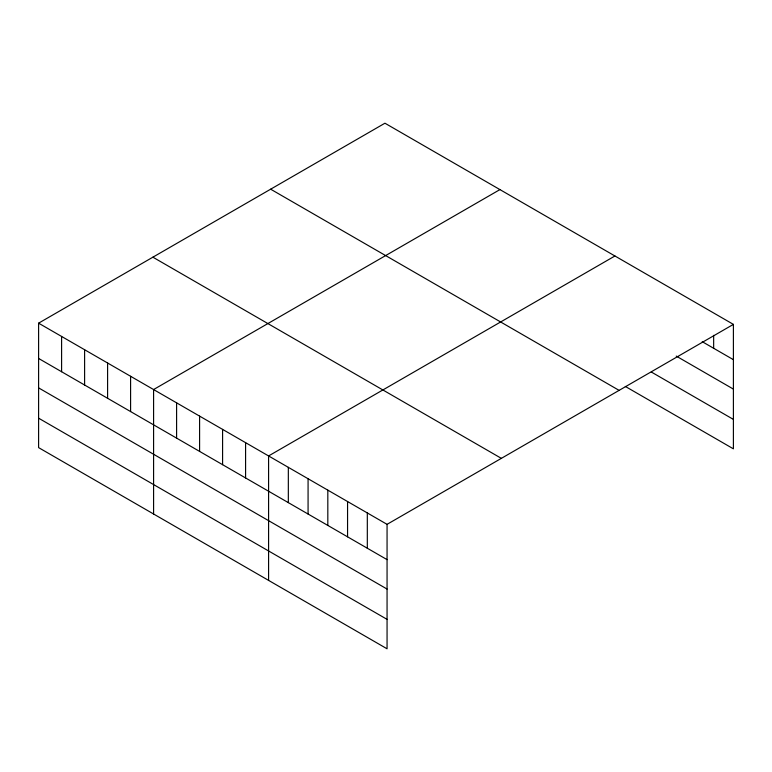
<?xml version="1.0" encoding="UTF-8"?>
<svg xmlns="http://www.w3.org/2000/svg" width="772" height="772" viewBox="0 0 772 772"><rect width="100%" height="100%" fill="white"/><g stroke="black" fill="none" stroke-linecap="round" stroke-linejoin="round"><path stroke-width="1.16" d="M38.6 323.169L387.062 524.342L387.062 648.789L38.6 447.615L38.6 323.169L384.938 123.211L733.4 324.385L733.4 448.831L625.32 386.434M499.928 189.594L153.589 389.551L153.589 513.998M614.927 255.986L268.588 455.943L268.588 580.39M387.062 524.342L733.4 324.385M702.221 341.678L733.4 359.675M676.243 356.095L733.4 389.098M651.298 372.007L733.4 419.408M270.644 189.188L619.105 390.371M152.895 257.182L501.356 458.356M38.6 358.449L387.062 559.632M38.6 387.872L387.062 589.055M38.6 418.183L387.062 619.366M713.656 335.337L713.656 348.278M367.318 512.946L367.318 548.226M347.564 501.549L347.564 536.829M327.82 490.143L327.82 525.433M308.076 478.746L308.076 514.027M288.332 467.34L288.332 502.63M245.583 442.665L245.583 477.955M222.587 429.386L222.587 464.676M199.591 416.108L199.591 451.398M176.595 402.83L176.595 438.12M130.593 376.273L130.593 411.563M107.597 362.994L107.597 398.284M84.602 349.716L84.602 385.006M61.596 336.438L61.596 371.728"/></g></svg>
